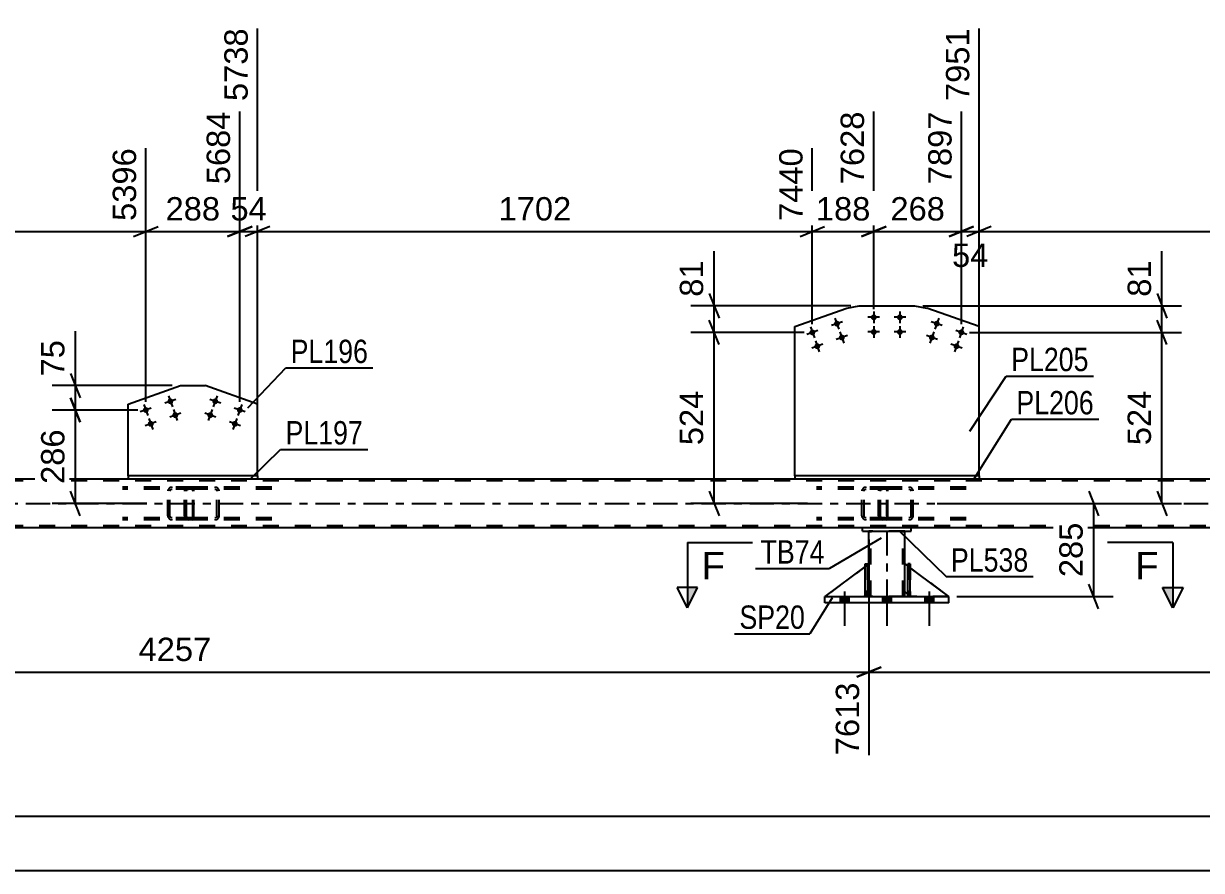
# Model space of a CAD drawing. Header units: millimetres. Extents: x -109 to 732, y -404 to 190.
# Drawn here: x 121.1 to 265.6, y -274.6 to -170.8 of the extents above; entities that cross this region are included whole.
import ezdxf

# ---------------------------------------------------------------- set-up
doc = ezdxf.new("R2010")
doc.units = ezdxf.units.MM
doc.linetypes.add('DXK_LINE_DOT2', pattern=[3.9198, 1.9599, -1.9599])
doc.linetypes.add('DXK_LINE_DOT3', pattern=[5.9187, 2.979, -0.9799, 0.9799, -0.9799])
doc.styles.add('Arial', font='ARIAL.TTF', dxfattribs={"height": 0.2})
doc.styles.add('Arial Narrow', font='ARIALN.TTF', dxfattribs={"height": 0.2})

# ---------------------------------------------------------------- blocks, each defined once
blk = doc.blocks.new('Part-717262461-3424 - 3396')
at = {"color": 7, "linetype": 'DXK_LINE_DOT2'}
for p, q in [((140.9, -227.9), (140.86, -228.09)), ((140.86, -231.13), (140.86, -228.09)), ((141.12, -228.09), (141.14, -228)), ((141.12, -231.13), (141.12, -228.09)), ((141.14, -228), (141.19, -227.92)), ((141.37, -227.61), (141.18, -227.64)), ((141.19, -227.92), (141.28, -227.87)), ((141.28, -227.87), (141.37, -227.85)), ((151.6, -227.61), (141.37, -227.61)), ((151.6, -227.85), (141.37, -227.85)), ((144.8, -227.64), (144.61, -227.61)), ((144.61, -227.85), (144.71, -227.87)), ((144.71, -227.87), (144.79, -227.92)), ((144.79, -227.92), (144.84, -228)), ((144.84, -228), (144.86, -228.09)), ((144.86, -231.13), (144.86, -228.09)), ((145.12, -228.09), (145.08, -227.9)), ((145.12, -231.13), (145.12, -228.09)), ((140.86, -231.13), (140.9, -231.31)), ((141.14, -231.22), (141.12, -231.13)), ((144.86, -231.13), (144.84, -231.22)), ((145.08, -231.31), (145.12, -231.13)), ((141.19, -231.3), (141.14, -231.22)), ((141.18, -231.57), (141.37, -231.61)), ((141.28, -231.35), (141.19, -231.3)), ((141.37, -231.37), (141.28, -231.35)), ((151.6, -231.37), (141.37, -231.37)), ((151.6, -231.61), (141.37, -231.61)), ((144.71, -231.35), (144.61, -231.37)), ((144.61, -231.61), (144.8, -231.57)), ((144.79, -231.3), (144.71, -231.35)), ((144.84, -231.22), (144.79, -231.3))]:
    blk.add_line(p, q, dxfattribs=at)
for centre, start, end in [((141.35, -228.11), 110.7583, 155.68), ((144.63, -228.11), 24.32, 69.2417), ((141.35, -231.11), 204.32, 249.2417), ((144.63, -231.11), 290.7583, 335.68)]:
    blk.add_arc(centre, 0.496, start, end, dxfattribs=at)
blk = doc.blocks.new('Part-717262461-3740 - 3396')
at = {"color": 2, "linetype": 'Continuous'}
for p, q in [((133.97, -217.43), (140.38, -215.16)), ((140.38, -215.16), (143.42, -215.16)), ((149.83, -217.43), (143.42, -215.16)), ((133.97, -226.21), (133.97, -217.43)), ((149.83, -226.21), (149.83, -217.43))]:
    blk.add_line(p, q, dxfattribs=at)
at = {"color": 7, "linetype": 'DXK_LINE_DOT2'}
blk.add_line((149.83, -226.21), (133.97, -226.21), dxfattribs=at)
blk = doc.blocks.new('Part-717262461-3439 - 3396')
at = {"color": 7, "linetype": 'DXK_LINE_DOT2'}
for p, q in [((229.91, -237.01), (229.59, -237.01)), ((229.59, -240.41), (229.59, -237.01)), ((229.59, -237.01), (229.59, -241.01)), ((229.91, -237.01), (229.91, -240.41)), ((229.91, -241.01), (229.91, -237.01)), ((229.91, -240.41), (229.59, -240.41)), ((229.59, -241.01), (229.59, -240.41)), ((229.91, -241.01), (229.59, -241.01)), ((229.91, -240.41), (229.91, -241.01)), ((229.91, -241.01), (229.91, -241.01))]:
    blk.add_line(p, q, dxfattribs=at)
blk = doc.blocks.new('Part-717262461-3508 - 3396')
at = {"color": 2, "linetype": 'Continuous'}
for p, q in [((229.23, -240.41), (229.23, -237.01)), ((229.23, -237.01), (229.59, -237.27)), ((234.63, -241.01), (229.91, -237.51)), ((229.59, -240.76), (229.23, -240.41))]:
    blk.add_line(p, q, dxfattribs=at)
at = {"color": 7, "linetype": 'DXK_LINE_DOT2'}
for p, q in [((229.91, -237.51), (229.59, -237.27)), ((229.59, -240.76), (229.83, -241.01)), ((229.83, -241.01), (234.63, -241.01))]:
    blk.add_line(p, q, dxfattribs=at)
blk = doc.blocks.new('Part-717262461-3509 - 3396')
at = {"color": 7, "linetype": 'DXK_LINE_DOT2'}
for p, q in [((224.83, -237.01), (219.43, -241.01)), ((224.83, -240.41), (224.83, -237.01)), ((224.83, -237.01), (224.83, -240.41)), ((219.43, -241.01), (224.23, -241.01)), ((224.23, -241.01), (224.83, -240.41)), ((224.83, -240.41), (224.23, -241.01)), ((224.83, -240.41), (224.83, -240.41))]:
    blk.add_line(p, q, dxfattribs=at)
blk = doc.blocks.new('Part-717262461-3469 - 3396')
at = {"color": 2, "linetype": 'Continuous'}
for p, q in [((219.43, -241.81), (219.43, -241.01)), ((219.43, -241.01), (234.63, -241.01)), ((234.63, -241.81), (234.63, -241.01)), ((234.63, -241.81), (219.43, -241.81))]:
    blk.add_line(p, q, dxfattribs=at)
blk = doc.blocks.new('Part-717262461-3495 - 3396')
at = {"color": 2, "linetype": 'Continuous'}
for p, q in [((224.39, -237.34), (219.43, -241.01)), ((224.83, -237.01), (224.71, -237.1)), ((224.83, -240.41), (224.83, -237.01)), ((224.39, -240.85), (224.23, -241.01)), ((224.83, -240.41), (224.71, -240.53)), ((224.83, -240.41), (224.83, -240.41))]:
    blk.add_line(p, q, dxfattribs=at)
at = {"color": 7, "linetype": 'DXK_LINE_DOT2'}
for p, q in [((224.71, -237.1), (224.39, -237.34)), ((224.83, -240.41), (224.83, -237.01)), ((219.43, -241.01), (219.43, -241.01)), ((219.43, -241.01), (224.23, -241.01)), ((224.83, -240.41), (224.23, -241.01)), ((224.71, -240.53), (224.39, -240.85))]:
    blk.add_line(p, q, dxfattribs=at)
blk = doc.blocks.new('Part-717262461-3505 - 3396')
at = {"color": 2, "linetype": 'Continuous'}
for p, q in [((230.03, -232.61), (224.03, -232.61)), ((224.03, -233.01), (224.03, -232.61)), ((230.03, -233.01), (230.03, -232.61)), ((224.03, -233.01), (230.03, -233.01))]:
    blk.add_line(p, q, dxfattribs=at)
blk = doc.blocks.new('Part-717262461-3507 - 3396')
at = {"color": 7, "linetype": 'DXK_LINE_DOT2'}
for p, q in [((229.23, -240.41), (229.23, -237.01)), ((229.23, -237.01), (234.63, -241.01)), ((229.83, -241.01), (229.23, -240.41)), ((234.63, -241.01), (229.83, -241.01))]:
    blk.add_line(p, q, dxfattribs=at)
blk = doc.blocks.new('Part-717262461-3516 - 3396')
at = {"color": 7, "linetype": 'DXK_LINE_DOT2'}
for p, q in [((224.39, -237.01), (224.71, -237.01)), ((224.39, -240.41), (224.39, -237.01)), ((224.39, -237.01), (224.39, -241.01)), ((224.71, -237.01), (224.71, -240.41)), ((224.71, -241.01), (224.71, -237.1)), ((224.71, -240.41), (224.39, -240.41)), ((224.39, -241.01), (224.39, -240.41)), ((224.71, -241.01), (224.39, -241.01)), ((224.71, -240.41), (224.71, -241.01)), ((224.71, -241.01), (224.71, -241.01))]:
    blk.add_line(p, q, dxfattribs=at)
blk = doc.blocks.new('Part-717262461-3517 - 3396')
at = {"color": 2, "linetype": 'Continuous'}
for p, q in [((229.59, -241.01), (229.59, -237.01)), ((229.59, -237.01), (229.91, -237.01)), ((229.91, -241.01), (229.91, -237.01)), ((229.59, -241.01), (229.59, -241.01)), ((229.91, -241.01), (229.59, -241.01))]:
    blk.add_line(p, q, dxfattribs=at)
at = {"color": 7, "linetype": 'DXK_LINE_DOT2'}
for p, q in [((229.59, -237.01), (229.59, -240.41)), ((229.91, -240.41), (229.91, -237.01)), ((229.59, -240.41), (229.59, -241.01)), ((229.59, -240.41), (229.91, -240.41)), ((229.59, -241.01), (229.59, -241.01)), ((229.59, -241.01), (229.59, -241.01)), ((229.91, -241.01), (229.91, -240.41)), ((229.91, -241.01), (229.91, -241.01))]:
    blk.add_line(p, q, dxfattribs=at)
blk = doc.blocks.new('Part-717262461-3518 - 3396')
at = {"color": 2, "linetype": 'Continuous'}
for p, q in [((224.39, -241.01), (224.39, -237.01)), ((224.39, -237.01), (224.71, -237.01)), ((224.71, -241.01), (224.71, -237.01)), ((224.39, -241.01), (224.39, -241.01)), ((224.71, -241.01), (224.39, -241.01))]:
    blk.add_line(p, q, dxfattribs=at)
at = {"color": 7, "linetype": 'DXK_LINE_DOT2'}
for p, q in [((224.39, -237.01), (224.39, -240.41)), ((224.71, -240.41), (224.71, -237.01)), ((224.39, -240.41), (224.39, -241.01)), ((224.39, -240.41), (224.71, -240.41)), ((224.39, -241.01), (224.39, -241.01)), ((224.39, -241.01), (224.39, -241.01)), ((224.71, -241.01), (224.71, -240.41)), ((224.71, -241.01), (224.71, -241.01))]:
    blk.add_line(p, q, dxfattribs=at)
blk = doc.blocks.new('Part-717262461-3523 - 3396')
at = {"color": 2, "linetype": 'Continuous'}
for p, q in [((224.83, -237.01), (224.83, -233.01)), ((229.23, -237.01), (229.23, -233.01)), ((224.83, -241.01), (224.83, -240.41)), ((229.23, -241.01), (229.23, -240.41))]:
    blk.add_line(p, q, dxfattribs=at)
at = {"color": 7, "linetype": 'DXK_LINE_DOT2'}
for p, q in [((229.23, -233.01), (224.83, -233.01)), ((225.07, -241.01), (225.07, -233.01)), ((228.99, -241.01), (228.99, -233.01)), ((224.83, -240.41), (224.83, -237.01)), ((229.23, -240.41), (229.23, -237.01)), ((229.23, -241.01), (224.83, -241.01))]:
    blk.add_line(p, q, dxfattribs=at)
at = {"color": 7, "linetype": 'DXK_LINE_DOT3'}
blk.add_line((227.03, -233.01), (227.03, -241.01), dxfattribs=at)
blk = doc.blocks.new('Part-717262461-3560 - 3396')
at = {"color": 2, "linetype": 'Continuous'}
for p, q in [((238.34, -226.21), (215.73, -226.21)), ((215.73, -226.21), (215.73, -226.61)), ((238.34, -226.61), (215.73, -226.61)), ((238.34, -226.21), (238.34, -226.61))]:
    blk.add_line(p, q, dxfattribs=at)
blk = doc.blocks.new('Part-717262461-3600 - 3396')
at = {"color": 2, "linetype": 'Continuous'}
for p, q in [((149.83, -226.21), (133.97, -226.21)), ((133.97, -226.21), (133.97, -226.61)), ((149.83, -226.61), (133.97, -226.61)), ((149.83, -226.21), (149.83, -226.61))]:
    blk.add_line(p, q, dxfattribs=at)
blk = doc.blocks.new('Bolt-717262461-3618 - 3396')
at = {"linetype": 'Continuous'}
for points in [[(221.31, -241.81), (222.35, -241.81), (222.35, -241.01), (221.31, -241.01)], [(221.31, -241.81), (222.35, -241.81), (222.35, -241.01), (221.31, -241.01)], [(221.31, -241.81), (222.35, -241.81), (222.35, -241.01), (221.31, -241.01)], [(226.51, -241.81), (227.55, -241.81), (227.55, -241.01), (226.51, -241.01)], [(226.51, -241.81), (227.55, -241.81), (227.55, -241.01), (226.51, -241.01)], [(231.71, -241.81), (232.75, -241.81), (232.75, -241.01), (231.71, -241.01)], [(231.71, -241.81), (232.75, -241.81), (232.75, -241.01), (231.71, -241.01)], [(231.71, -241.81), (232.75, -241.81), (232.75, -241.01), (231.71, -241.01)]]:
    blk.add_hatch(color=1, dxfattribs=at).paths.add_polyline_path(points)
at = {"color": 1, "linetype": 'Continuous'}
for p, q in [((221.31, -241.01), (221.31, -241.81)), ((221.31, -241.01), (221.31, -241.81)), ((221.31, -241.01), (221.31, -241.81)), ((221.83, -240.41), (221.83, -244.61)), ((221.83, -240.41), (221.83, -244.61)), ((221.83, -240.41), (221.83, -244.61)), ((222.35, -241.01), (222.35, -241.81)), ((222.35, -241.01), (222.35, -241.81)), ((222.35, -241.01), (222.35, -241.81)), ((226.51, -241.01), (226.51, -241.81)), ((226.51, -241.01), (226.51, -241.81)), ((227.03, -240.41), (227.03, -244.61)), ((227.03, -240.41), (227.03, -244.61)), ((227.55, -241.01), (227.55, -241.81)), ((227.55, -241.01), (227.55, -241.81)), ((231.71, -241.01), (231.71, -241.81)), ((231.71, -241.01), (231.71, -241.81)), ((231.71, -241.01), (231.71, -241.81)), ((232.23, -240.41), (232.23, -244.61)), ((232.23, -240.41), (232.23, -244.61)), ((232.23, -240.41), (232.23, -244.61)), ((232.75, -241.01), (232.75, -241.81)), ((232.75, -241.01), (232.75, -241.81)), ((232.75, -241.01), (232.75, -241.81))]:
    blk.add_line(p, q, dxfattribs=at)
blk = doc.blocks.new('Bolt-717262461-3630 - 3396')
at = {"linetype": 'Continuous'}
for points in [[(139.49, -216.96, -1), (138.81, -217.2, -1)], [(136.48, -218.03, -1), (135.8, -218.27, -1)], [(137.08, -219.72, -1), (136.4, -219.97, -1)], [(140.09, -218.65, -1), (139.41, -218.9, -1)]]:
    blk.add_hatch(color=1, dxfattribs=at).paths.add_polyline_path(points)
at = {"color": 1, "linetype": 'Continuous'}
for p, q in [((138.91, -216.4), (139.39, -217.76)), ((136.81, -217.91), (135.46, -218.39)), ((135.9, -217.47), (136.38, -218.83)), ((139.83, -216.84), (138.47, -217.32)), ((139.51, -218.1), (139.99, -219.45)), ((137.42, -219.6), (136.06, -220.09)), ((136.5, -219.17), (136.98, -220.52)), ((140.43, -218.53), (139.08, -219.02))]:
    blk.add_line(p, q, dxfattribs=at)
blk = doc.blocks.new('Part-717262461-3642 - 3396')
at = {"color": 7, "linetype": 'DXK_LINE_DOT2'}
for p, q in [((226.89, -227.61), (218.39, -227.61)), ((226.89, -227.85), (218.39, -227.85)), ((224.02, -227.9), (223.98, -228.09)), ((223.98, -231.13), (223.98, -228.09)), ((224.24, -228.09), (224.25, -228)), ((224.24, -231.13), (224.24, -228.09)), ((224.25, -228), (224.31, -227.92)), ((224.49, -227.61), (224.29, -227.64)), ((224.31, -227.92), (224.39, -227.87)), ((224.39, -227.87), (224.49, -227.85)), ((226, -227.85), (226, -227.61)), ((227, -227.64), (226.89, -227.61)), ((226.89, -227.85), (226.95, -227.87)), ((226.95, -227.87), (226.99, -227.92)), ((226.99, -227.92), (227.02, -228)), ((227.08, -227.75), (227, -227.64)), ((227.02, -228), (227.03, -228.09)), ((227.03, -231.13), (227.03, -228.09)), ((227.14, -227.9), (227.08, -227.75)), ((227.16, -228.09), (227.14, -227.9)), ((227.16, -231.13), (227.16, -228.09)), ((223.98, -231.13), (224.02, -231.31)), ((224.25, -231.22), (224.24, -231.13)), ((227.03, -231.13), (227.02, -231.22)), ((227.14, -231.31), (227.16, -231.13)), ((226.89, -231.37), (218.39, -231.37)), ((226.89, -231.61), (218.39, -231.61)), ((224.31, -231.3), (224.25, -231.22)), ((224.29, -231.57), (224.49, -231.61)), ((224.39, -231.35), (224.31, -231.3)), ((224.49, -231.37), (224.39, -231.35)), ((226, -231.61), (226, -231.37)), ((226.95, -231.35), (226.89, -231.37)), ((226.89, -231.61), (227, -231.57)), ((226.99, -231.3), (226.95, -231.35)), ((227.02, -231.22), (226.99, -231.3)), ((227, -231.57), (227.08, -231.47)), ((227.08, -231.47), (227.14, -231.31))]:
    blk.add_line(p, q, dxfattribs=at)
for centre, start, end in [((224.47, -228.1), 111.1513, 156.1049), ((224.47, -231.11), 203.8951, 248.8487)]:
    blk.add_arc(centre, 0.492, start, end, dxfattribs=at)
blk = doc.blocks.new('Part-717262461-3672 - 3396')
at = {"color": 2, "linetype": 'Continuous'}
for p, q in [((133.97, -226.61), (68.07, -226.61)), ((215.73, -226.61), (149.83, -226.61)), ((304.24, -226.61), (238.34, -226.61)), ((224.03, -232.61), (59.76, -232.61)), ((479.45, -232.61), (230.03, -232.61))]:
    blk.add_line(p, q, dxfattribs=at)
at = {"color": 7, "linetype": 'DXK_LINE_DOT2'}
for p, q in [((149.83, -226.61), (133.97, -226.61)), ((238.34, -226.61), (215.73, -226.61)), ((618.92, -226.85), (-44.3, -226.85)), ((618.92, -232.37), (-44.3, -232.37)), ((230.03, -232.61), (224.03, -232.61))]:
    blk.add_line(p, q, dxfattribs=at)
at = {"color": 7, "linetype": 'DXK_LINE_DOT3'}
blk.add_line((-44.3, -229.61), (618.92, -229.61), dxfattribs=at)
blk = doc.blocks.new('Part-717262461-3674 - 3396')
at = {"color": 7, "linetype": 'DXK_LINE_DOT2'}
for p, q in [((141.76, -227.61), (133.26, -227.61)), ((141.76, -227.85), (133.26, -227.85)), ((138.89, -227.9), (138.85, -228.09)), ((138.85, -231.13), (138.85, -228.09)), ((139.1, -228.09), (139.12, -228)), ((139.1, -231.13), (139.1, -228.09)), ((139.12, -228), (139.17, -227.92)), ((139.35, -227.61), (139.16, -227.64)), ((139.17, -227.92), (139.26, -227.87)), ((139.26, -227.87), (139.35, -227.85)), ((140.86, -227.85), (140.86, -227.61)), ((141.86, -227.64), (141.76, -227.61)), ((141.76, -227.85), (141.81, -227.87)), ((141.81, -227.87), (141.86, -227.92)), ((141.95, -227.75), (141.86, -227.64)), ((141.86, -227.92), (141.88, -228)), ((141.88, -228), (141.89, -228.09)), ((141.89, -231.13), (141.89, -228.09)), ((142.01, -227.9), (141.95, -227.75)), ((142.03, -228.09), (142.01, -227.9)), ((142.03, -231.13), (142.03, -228.09)), ((138.85, -231.13), (138.89, -231.31)), ((139.12, -231.22), (139.1, -231.13)), ((141.89, -231.13), (141.88, -231.22)), ((142.01, -231.31), (142.03, -231.13)), ((141.76, -231.37), (133.26, -231.37)), ((141.76, -231.61), (133.26, -231.61)), ((139.17, -231.3), (139.12, -231.22)), ((139.16, -231.57), (139.35, -231.61)), ((139.26, -231.35), (139.17, -231.3)), ((139.35, -231.37), (139.26, -231.35)), ((140.86, -231.61), (140.86, -231.37)), ((141.81, -231.35), (141.76, -231.37)), ((141.76, -231.61), (141.86, -231.57)), ((141.86, -231.3), (141.81, -231.35)), ((141.88, -231.22), (141.86, -231.3)), ((141.86, -231.57), (141.95, -231.47)), ((141.95, -231.47), (142.01, -231.31))]:
    blk.add_line(p, q, dxfattribs=at)
for centre, start, end in [((139.34, -228.1), 111.1513, 156.1049), ((139.34, -231.11), 203.8951, 248.8487)]:
    blk.add_arc(centre, 0.492, start, end, dxfattribs=at)
blk = doc.blocks.new('Part-717262461-3675 - 3396')
at = {"color": 7, "linetype": 'DXK_LINE_DOT2'}
for p, q in [((226.04, -227.9), (226, -228.09)), ((226, -231.13), (226, -228.09)), ((226.25, -228.09), (226.27, -228)), ((226.25, -231.13), (226.25, -228.09)), ((226.27, -228), (226.33, -227.92)), ((226.51, -227.61), (226.31, -227.64)), ((226.33, -227.92), (226.41, -227.87)), ((226.41, -227.87), (226.51, -227.85)), ((236.74, -227.61), (226.51, -227.61)), ((236.74, -227.85), (226.51, -227.85)), ((229.94, -227.64), (229.74, -227.61)), ((229.74, -227.85), (229.84, -227.87)), ((229.84, -227.87), (229.92, -227.92)), ((229.92, -227.92), (229.98, -228)), ((229.98, -228), (230, -228.09)), ((230, -231.13), (230, -228.09)), ((230.25, -228.09), (230.21, -227.9)), ((230.25, -231.13), (230.25, -228.09)), ((226, -231.13), (226.04, -231.31)), ((226.27, -231.22), (226.25, -231.13)), ((230, -231.13), (229.98, -231.22)), ((230.21, -231.31), (230.25, -231.13)), ((226.33, -231.3), (226.27, -231.22)), ((226.31, -231.57), (226.51, -231.61)), ((226.41, -231.35), (226.33, -231.3)), ((226.51, -231.37), (226.41, -231.35)), ((236.74, -231.37), (226.51, -231.37)), ((236.74, -231.61), (226.51, -231.61)), ((229.84, -231.35), (229.74, -231.37)), ((229.74, -231.61), (229.94, -231.57)), ((229.92, -231.3), (229.84, -231.35)), ((229.98, -231.22), (229.92, -231.3))]:
    blk.add_line(p, q, dxfattribs=at)
for centre, start, end in [((226.49, -228.11), 110.7583, 155.68), ((229.76, -228.11), 24.32, 69.2417), ((226.49, -231.11), 204.32, 249.2417), ((229.76, -231.11), 290.7583, 335.68)]:
    blk.add_arc(centre, 0.496, start, end, dxfattribs=at)
blk = doc.blocks.new('Bolt-717262461-3741 - 3396')
at = {"linetype": 'Continuous'}
for points in [[(144.98, -217.2, -1), (144.31, -216.96, -1)], [(148, -218.27, -1), (147.32, -218.03, -1)], [(144.38, -218.9, -1), (143.7, -218.65, -1)], [(147.4, -219.97, -1), (146.72, -219.72, -1)]]:
    blk.add_hatch(color=1, dxfattribs=at).paths.add_polyline_path(points)
at = {"color": 1, "linetype": 'Continuous'}
for p, q in [((144.89, -216.4), (144.4, -217.76)), ((144.28, -218.1), (143.8, -219.45)), ((145.32, -217.32), (143.97, -216.84)), ((148.34, -218.39), (146.98, -217.91)), ((147.9, -217.47), (147.42, -218.83)), ((144.72, -219.02), (143.37, -218.53)), ((147.74, -220.09), (146.38, -219.6)), ((147.3, -219.17), (146.82, -220.52))]:
    blk.add_line(p, q, dxfattribs=at)
blk = doc.blocks.new('Part-717262461-3769 - 3396')
at = {"color": 2, "linetype": 'Continuous'}
for p, q in [((215.73, -207.91), (222.14, -205.64)), ((222.14, -205.64), (223.63, -205.38)), ((223.63, -205.38), (230.43, -205.38)), ((230.43, -205.38), (231.93, -205.64)), ((238.34, -207.91), (231.93, -205.64)), ((215.73, -226.21), (215.73, -207.91)), ((238.34, -226.21), (238.34, -207.91))]:
    blk.add_line(p, q, dxfattribs=at)
at = {"color": 7, "linetype": 'DXK_LINE_DOT2'}
blk.add_line((238.34, -226.21), (215.73, -226.21), dxfattribs=at)
blk = doc.blocks.new('Bolt-717262461-3770 - 3396')
at = {"linetype": 'Continuous'}
for points in [[(221.25, -207.44, -1), (220.57, -207.68, -1)], [(218.23, -208.51, -1), (217.56, -208.75, -1)], [(221.85, -209.14, -1), (221.17, -209.38, -1)], [(218.84, -210.21, -1), (218.16, -210.45, -1)]]:
    blk.add_hatch(color=1, dxfattribs=at).paths.add_polyline_path(points)
at = {"color": 1, "linetype": 'Continuous'}
for p, q in [((217.65, -207.95), (218.14, -209.31)), ((221.59, -207.32), (220.23, -207.8)), ((220.67, -206.88), (221.15, -208.24)), ((218.57, -208.39), (217.22, -208.87)), ((222.19, -209.02), (220.83, -209.5)), ((221.27, -208.58), (221.75, -209.94)), ((219.18, -210.09), (217.82, -210.57)), ((218.26, -209.65), (218.74, -211.01))]:
    blk.add_line(p, q, dxfattribs=at)
blk = doc.blocks.new('Bolt-717262461-3771 - 3396')
at = {"linetype": 'Continuous'}
for points in [[(225.79, -206.78, -1), (225.07, -206.78, -1)], [(228.99, -206.78, -1), (228.27, -206.78, -1)], [(225.79, -208.58, -1), (225.07, -208.58, -1)], [(228.99, -208.58, -1), (228.27, -208.58, -1)]]:
    blk.add_hatch(color=1, dxfattribs=at).paths.add_polyline_path(points)
at = {"color": 1, "linetype": 'Continuous'}
for p, q in [((225.43, -206.06), (225.43, -207.5)), ((228.63, -206.06), (228.63, -207.5)), ((226.15, -206.78), (224.71, -206.78)), ((225.43, -207.86), (225.43, -209.3)), ((229.35, -206.78), (227.91, -206.78)), ((228.63, -207.86), (228.63, -209.3)), ((226.15, -208.58), (224.71, -208.58)), ((229.35, -208.58), (227.91, -208.58))]:
    blk.add_line(p, q, dxfattribs=at)
blk = doc.blocks.new('Bolt-717262461-3772 - 3396')
at = {"linetype": 'Continuous'}
for points in [[(233.49, -207.68, -1), (232.82, -207.44, -1)], [(232.89, -209.38, -1), (232.21, -209.14, -1)], [(236.51, -208.75, -1), (235.83, -208.51, -1)], [(235.91, -210.45, -1), (235.23, -210.21, -1)]]:
    blk.add_hatch(color=1, dxfattribs=at).paths.add_polyline_path(points)
at = {"color": 1, "linetype": 'Continuous'}
for p, q in [((233.83, -207.8), (232.48, -207.32)), ((233.4, -206.88), (232.91, -208.24)), ((236.41, -207.95), (235.93, -209.31)), ((233.23, -209.5), (231.88, -209.02)), ((232.79, -208.58), (232.31, -209.94)), ((236.85, -208.87), (235.49, -208.39)), ((236.25, -210.57), (234.89, -210.09)), ((235.81, -209.65), (235.33, -211.01))]:
    blk.add_line(p, q, dxfattribs=at)
blk = doc.blocks.new('StraightDimension-717262461-4154 - 3396')
at = {"color": 7, "linetype": 'Continuous'}
for p, q in [((149.83, -225.21), (149.83, -171.36)), ((217.89, -207.63), (217.89, -186.06)), ((151.33, -195.66), (148.33, -196.86)), ((149.83, -196.26), (217.89, -196.26)), ((216.39, -196.86), (219.39, -195.66))]:
    blk.add_line(p, q, dxfattribs=at)
at = {"color": 0}
blk.add_wipeout([(188.91, -195.51), (188.91, -191.31), (178.81, -191.31), (178.81, -195.51)], dxfattribs=at)
at = {"color": 3, "style": 'Arial'}
blk.add_text('1702', height=2.865, dxfattribs=at).set_placement((179.41, -194.91))
at = {"color": 0, "linetype": 'Continuous'}
blk.add_wipeout([(217.29, -185.46), (213.09, -185.46), (213.09, -195.56), (217.29, -195.56)], dxfattribs=at)
at = {"color": 3, "linetype": 'Continuous', "style": 'Arial'}
blk.add_text('7440', height=2.865, rotation=90.0002, dxfattribs=at).set_placement((216.69, -194.96))
blk = doc.blocks.new('StraightDimension-717262461-18628 - 3396')
at = {"color": 7, "linetype": 'Continuous'}
for p, q in [((127.5, -215.16), (127.5, -208.46)), ((127.5, -215.16), (127.5, -208.46)), ((126.9, -213.66), (128.1, -216.66)), ((139.38, -215.16), (124.65, -215.16)), ((127.5, -218.15), (127.5, -215.16)), ((128.1, -219.65), (126.9, -216.65)), ((135.14, -218.15), (124.65, -218.15))]:
    blk.add_line(p, q, dxfattribs=at)
at = {"color": 0}
blk.add_wipeout([(126.75, -208.99), (122.55, -208.99), (122.55, -214.63), (126.75, -214.63)], dxfattribs=at)
at = {"color": 3, "style": 'Arial'}
blk.add_text('75', height=2.865, rotation=90.0002, dxfattribs=at).set_placement((126.15, -214.03))
blk = doc.blocks.new('StraightDimension-717262461-18667 - 3396')
at = {"color": 7, "linetype": 'Continuous'}
for p, q in [((206.45, -210.13), (205.25, -207.13)), ((216.89, -208.63), (203, -208.63)), ((205.85, -229.61), (205.85, -208.63)), ((205.25, -228.11), (206.45, -231.11)), ((217.3, -229.61), (203, -229.61))]:
    blk.add_line(p, q, dxfattribs=at)
at = {"color": 0}
blk.add_wipeout([(205.1, -215.18), (200.9, -215.18), (200.9, -223.06), (205.1, -223.06)], dxfattribs=at)
at = {"color": 3, "style": 'Arial'}
blk.add_text('524', height=2.865, rotation=90.0002, dxfattribs=at).set_placement((204.5, -222.46))
blk = doc.blocks.new('StraightDimension-717262461-18666 - 3396')
at = {"color": 7, "linetype": 'Continuous'}
for p, q in [((205.85, -205.38), (205.85, -198.69)), ((205.85, -205.38), (205.85, -198.69)), ((205.25, -203.88), (206.45, -206.88)), ((222.63, -205.38), (203, -205.38)), ((205.85, -208.63), (205.85, -205.38)), ((206.45, -210.13), (205.25, -207.13)), ((216.89, -208.63), (203, -208.63))]:
    blk.add_line(p, q, dxfattribs=at)
at = {"color": 0}
blk.add_wipeout([(205.1, -199.21), (200.9, -199.21), (200.9, -204.86), (205.1, -204.86)], dxfattribs=at)
at = {"color": 3, "style": 'Arial'}
blk.add_text('81', height=2.865, rotation=90.0002, dxfattribs=at).set_placement((204.5, -204.26))
blk = doc.blocks.new('StraightDimension-717262461-4129 - 3396')
at = {"color": 7, "linetype": 'Continuous'}
for p, q in [((238.34, -225.21), (238.34, -171.36)), ((236.17, -207.63), (236.17, -181.56)), ((234.67, -196.86), (237.67, -195.66)), ((236.17, -196.26), (238.34, -196.26)), ((239.84, -195.66), (236.84, -196.86))]:
    blk.add_line(p, q, dxfattribs=at)
at = {"color": 0, "linetype": 'Continuous'}
blk.add_wipeout([(237.74, -170.76), (233.54, -170.76), (233.54, -180.86), (237.74, -180.86)], dxfattribs=at)
at = {"color": 0}
blk.add_wipeout([(240.08, -201.21), (240.08, -197.01), (234.43, -197.01), (234.43, -201.21)], dxfattribs=at)
at = {"color": 3, "linetype": 'Continuous', "style": 'Arial'}
blk.add_text('7951', height=2.865, rotation=90.0002, dxfattribs=at).set_placement((237.14, -180.26))
at = {"color": 3, "style": 'Arial'}
blk.add_text('54', height=2.865, dxfattribs=at).set_placement((235.03, -200.61))
blk = doc.blocks.new('StraightDimension-717262461-4038 - 3396')
at = {"color": 7, "linetype": 'Continuous'}
for p, q in [((224.83, -234.01), (224.83, -260.48)), ((223.33, -250.88), (226.33, -249.68)), ((54.56, -250.28), (224.83, -250.28))]:
    blk.add_line(p, q, dxfattribs=at)
at = {"color": 0}
blk.add_wipeout([(144.75, -249.53), (144.75, -245.33), (134.65, -245.33), (134.65, -249.53)], dxfattribs=at)
at = {"color": 3, "style": 'Arial'}
blk.add_text('4257', height=2.865, dxfattribs=at).set_placement((135.25, -248.93))
at = {"color": 0, "linetype": 'Continuous'}
blk.add_wipeout([(224.23, -250.98), (220.03, -250.98), (220.03, -261.08), (224.23, -261.08)], dxfattribs=at)
at = {"color": 3, "linetype": 'Continuous', "style": 'Arial'}
blk.add_text('7613', height=2.865, rotation=90.0002, dxfattribs=at).set_placement((223.63, -260.48))
blk = doc.blocks.new('StraightDimension-717262461-4048 - 3396')
at = {"color": 7, "linetype": 'Continuous'}
for p, q in [((224.83, -234.01), (224.83, -260.48)), ((226.33, -249.68), (223.33, -250.88)), ((224.83, -250.28), (480.25, -250.28))]:
    blk.add_line(p, q, dxfattribs=at)
blk = doc.blocks.new('StraightDimension-717262461-4072 - 3396')
at = {"color": 7, "linetype": 'Continuous'}
blk.add_line((-57.2, -274.61), (619.72, -274.61), dxfattribs=at)
blk = doc.blocks.new('StraightDimension-717262461-4122 - 3396')
at = {"color": 7, "linetype": 'Continuous'}
for p, q in [((238.34, -225.21), (238.34, -171.36)), ((306.4, -217.15), (306.4, -186.06)), ((239.84, -195.66), (236.84, -196.86)), ((238.34, -196.26), (306.4, -196.26)), ((304.9, -196.86), (307.9, -195.66))]:
    blk.add_line(p, q, dxfattribs=at)
at = {"color": 0}
blk.add_wipeout([(277.42, -195.51), (277.42, -191.31), (267.32, -191.31), (267.32, -195.51)], dxfattribs=at)
at = {"color": 3, "style": 'Arial'}
blk.add_text('1702', height=2.865, dxfattribs=at).set_placement((267.92, -194.91))
at = {"color": 0, "linetype": 'Continuous'}
blk.add_wipeout([(305.8, -185.46), (301.6, -185.46), (301.6, -195.56), (305.8, -195.56)], dxfattribs=at)
at = {"color": 3, "linetype": 'Continuous', "style": 'Arial'}
blk.add_text('9653', height=2.865, rotation=90.0002, dxfattribs=at).set_placement((305.2, -194.96))
blk = doc.blocks.new('StraightDimension-717262461-4136 - 3396')
at = {"color": 7, "linetype": 'Continuous'}
for p, q in [((225.43, -205.78), (225.43, -181.56)), ((236.17, -207.63), (236.17, -181.56)), ((223.93, -196.86), (226.93, -195.66)), ((225.43, -196.26), (236.17, -196.26)), ((237.67, -195.66), (234.67, -196.86))]:
    blk.add_line(p, q, dxfattribs=at)
at = {"color": 0}
blk.add_wipeout([(234.74, -195.51), (234.74, -191.31), (226.87, -191.31), (226.87, -195.51)], dxfattribs=at)
at = {"color": 3, "style": 'Arial'}
blk.add_text('268', height=2.865, dxfattribs=at).set_placement((227.47, -194.91))
at = {"color": 0, "linetype": 'Continuous'}
blk.add_wipeout([(235.57, -180.96), (231.37, -180.96), (231.37, -191.06), (235.57, -191.06)], dxfattribs=at)
at = {"color": 3, "linetype": 'Continuous', "style": 'Arial'}
blk.add_text('7897', height=2.865, rotation=90.0002, dxfattribs=at).set_placement((234.97, -190.46))
blk = doc.blocks.new('StraightDimension-717262461-4145 - 3396')
at = {"color": 7, "linetype": 'Continuous'}
for p, q in [((225.43, -205.78), (225.43, -181.56)), ((217.89, -207.63), (217.89, -186.06)), ((216.39, -196.86), (219.39, -195.66)), ((217.89, -196.26), (225.43, -196.26)), ((226.93, -195.66), (223.93, -196.86))]:
    blk.add_line(p, q, dxfattribs=at)
at = {"color": 0}
blk.add_wipeout([(225.6, -195.51), (225.6, -191.31), (217.73, -191.31), (217.73, -195.51)], dxfattribs=at)
at = {"color": 3, "style": 'Arial'}
blk.add_text('188', height=2.865, dxfattribs=at).set_placement((218.33, -194.91))
at = {"color": 0, "linetype": 'Continuous'}
blk.add_wipeout([(224.83, -180.96), (220.63, -180.96), (220.63, -191.06), (224.83, -191.06)], dxfattribs=at)
at = {"color": 3, "linetype": 'Continuous', "style": 'Arial'}
blk.add_text('7628', height=2.865, rotation=90.0002, dxfattribs=at).set_placement((224.23, -190.46))
blk = doc.blocks.new('StraightDimension-717262461-4161 - 3396')
at = {"color": 7, "linetype": 'Continuous'}
for p, q in [((149.83, -225.21), (149.83, -171.36)), ((147.66, -217.15), (147.66, -181.56)), ((146.16, -196.86), (149.16, -195.66)), ((147.66, -196.26), (149.83, -196.26)), ((151.33, -195.66), (148.33, -196.86))]:
    blk.add_line(p, q, dxfattribs=at)
at = {"color": 0, "linetype": 'Continuous'}
blk.add_wipeout([(149.23, -170.76), (145.03, -170.76), (145.03, -180.86), (149.23, -180.86)], dxfattribs=at)
at = {"color": 0}
blk.add_wipeout([(151.57, -195.51), (151.57, -191.31), (145.92, -191.31), (145.92, -195.51)], dxfattribs=at)
at = {"color": 3, "linetype": 'Continuous', "style": 'Arial'}
blk.add_text('5738', height=2.865, rotation=90.0002, dxfattribs=at).set_placement((148.63, -180.26))
at = {"color": 3, "style": 'Arial'}
blk.add_text('54', height=2.865, dxfattribs=at).set_placement((146.52, -194.91))
blk = doc.blocks.new('StraightDimension-717262461-4168 - 3396')
at = {"color": 7, "linetype": 'Continuous'}
for p, q in [((147.66, -217.15), (147.66, -181.56)), ((136.14, -217.15), (136.14, -186.06)), ((134.64, -196.86), (137.64, -195.66)), ((136.14, -196.26), (147.66, -196.26)), ((149.16, -195.66), (146.16, -196.86))]:
    blk.add_line(p, q, dxfattribs=at)
at = {"color": 0}
blk.add_wipeout([(145.83, -195.51), (145.83, -191.31), (137.96, -191.31), (137.96, -195.51)], dxfattribs=at)
at = {"color": 3, "style": 'Arial'}
blk.add_text('288', height=2.865, dxfattribs=at).set_placement((138.56, -194.91))
at = {"color": 0, "linetype": 'Continuous'}
blk.add_wipeout([(147.06, -180.96), (142.86, -180.96), (142.86, -191.06), (147.06, -191.06)], dxfattribs=at)
at = {"color": 3, "linetype": 'Continuous', "style": 'Arial'}
blk.add_text('5684', height=2.865, rotation=90.0002, dxfattribs=at).set_placement((146.46, -190.46))
blk = doc.blocks.new('StraightDimension-717262461-4177 - 3396')
at = {"color": 7, "linetype": 'Continuous'}
for p, q in [((68.07, -225.21), (68.07, -171.36)), ((136.14, -217.15), (136.14, -186.06)), ((69.57, -195.66), (66.57, -196.86)), ((68.07, -196.26), (136.14, -196.26)), ((134.64, -196.86), (137.64, -195.66))]:
    blk.add_line(p, q, dxfattribs=at)
at = {"color": 0}
blk.add_wipeout([(107.15, -195.51), (107.15, -191.31), (97.05, -191.31), (97.05, -195.51)], dxfattribs=at)
at = {"color": 3, "style": 'Arial'}
blk.add_text('1702', height=2.865, dxfattribs=at).set_placement((97.65, -194.91))
at = {"color": 0, "linetype": 'Continuous'}
blk.add_wipeout([(135.54, -185.46), (131.34, -185.46), (131.34, -195.56), (135.54, -195.56)], dxfattribs=at)
at = {"color": 3, "linetype": 'Continuous', "style": 'Arial'}
blk.add_text('5396', height=2.865, rotation=90.0002, dxfattribs=at).set_placement((134.94, -194.96))
blk = doc.blocks.new('StraightDimension-717262461-4534 - 3396')
at = {"color": 7, "linetype": 'Continuous'}
blk.add_line((-56.4, -267.94), (618.92, -267.94), dxfattribs=at)
blk = doc.blocks.new('StraightDimension-717262461-18524 - 3396')
at = {"color": 7, "linetype": 'Continuous'}
for p, q in [((251.8, -228.11), (253, -231.11)), ((233.21, -229.61), (254.8, -229.61)), ((252.4, -241.01), (252.4, -229.61)), ((253, -242.51), (251.8, -239.51)), ((235.63, -241.01), (254.8, -241.01))]:
    blk.add_line(p, q, dxfattribs=at)
at = {"color": 0}
blk.add_wipeout([(251.65, -231.37), (247.45, -231.37), (247.45, -239.24), (251.65, -239.24)], dxfattribs=at)
at = {"color": 3, "style": 'Arial'}
blk.add_text('285', height=2.865, rotation=90.0002, dxfattribs=at).set_placement((251.05, -238.64))
blk = doc.blocks.new('StraightDimension-717262461-18629 - 3396')
at = {"color": 7, "linetype": 'Continuous'}
for p, q in [((126.9, -216.65), (128.1, -219.65)), ((135.14, -218.15), (124.65, -218.15)), ((127.5, -229.61), (127.5, -218.15)), ((128.1, -231.11), (126.9, -228.11)), ((136.26, -229.61), (124.65, -229.61))]:
    blk.add_line(p, q, dxfattribs=at)
at = {"color": 0}
blk.add_wipeout([(126.75, -219.94), (122.55, -219.94), (122.55, -227.81), (126.75, -227.81)], dxfattribs=at)
at = {"color": 3, "style": 'Arial'}
blk.add_text('286', height=2.865, rotation=90.0002, dxfattribs=at).set_placement((126.15, -227.21))
blk = doc.blocks.new('StraightDimension-717262461-18693 - 3396')
at = {"color": 7, "linetype": 'Continuous'}
for p, q in [((260.78, -205.38), (260.78, -198.69)), ((260.78, -205.38), (260.78, -198.69)), ((260.18, -203.88), (261.38, -206.88)), ((231.43, -205.38), (263.18, -205.38)), ((260.78, -208.63), (260.78, -205.38)), ((261.38, -210.13), (260.18, -207.13)), ((237.17, -208.63), (263.18, -208.63))]:
    blk.add_line(p, q, dxfattribs=at)
at = {"color": 0}
blk.add_wipeout([(260.03, -199.21), (255.83, -199.21), (255.83, -204.86), (260.03, -204.86)], dxfattribs=at)
at = {"color": 3, "style": 'Arial'}
blk.add_text('81', height=2.865, rotation=90.0002, dxfattribs=at).set_placement((259.43, -204.26))
blk = doc.blocks.new('StraightDimension-717262461-18694 - 3396')
at = {"color": 7, "linetype": 'Continuous'}
for p, q in [((261.38, -210.13), (260.18, -207.13)), ((237.17, -208.63), (263.18, -208.63)), ((260.78, -229.61), (260.78, -208.63)), ((260.18, -228.11), (261.38, -231.11)), ((237.69, -229.61), (263.18, -229.61))]:
    blk.add_line(p, q, dxfattribs=at)
at = {"color": 0}
blk.add_wipeout([(260.03, -215.18), (255.83, -215.18), (255.83, -223.06), (260.03, -223.06)], dxfattribs=at)
at = {"color": 3, "style": 'Arial'}
blk.add_text('524', height=2.865, rotation=90.0002, dxfattribs=at).set_placement((259.43, -222.46))
blk = doc.blocks.new('Mark-717262461-3501 - 3396')
at = {"color": 0}
blk.add_wipeout([(244.39, -237.97), (244.39, -234.97), (234.89, -234.97), (234.89, -237.97)], dxfattribs=at)
blk.add_wipeout([(244.39, -237.97), (244.39, -234.97), (234.89, -234.97), (234.89, -237.97)], dxfattribs=at)
at = {"color": 30, "linetype": 'Continuous'}
for p, q in [((228.49, -232.93), (234.29, -238.57)), ((234.29, -238.57), (244.99, -238.57))]:
    blk.add_line(p, q, dxfattribs=at)
at = {"color": 3, "style": 'Arial Narrow'}
blk.add_text('PL538', height=2.863, dxfattribs=at).set_placement((234.89, -237.97))
blk = doc.blocks.new('Mark-717262461-3465 - 3396')
at = {"color": 0}
blk.add_wipeout([(216.99, -244.98), (216.99, -241.98), (208.95, -241.98), (208.95, -244.98)], dxfattribs=at)
blk.add_wipeout([(216.99, -244.98), (216.99, -241.98), (208.95, -241.98), (208.95, -244.98)], dxfattribs=at)
at = {"color": 30, "linetype": 'Continuous'}
for p in [(220.32, -241.18), (208.35, -245.58)]:
    blk.add_line(p, (217.59, -245.58), dxfattribs=at)
at = {"color": 3, "style": 'Arial Narrow'}
blk.add_text('SP20', height=2.863, dxfattribs=at).set_placement((208.95, -244.98))
blk = doc.blocks.new('Mark-717262461-3519 - 3396')
at = {"color": 0}
blk.add_wipeout([(219.4, -236.98), (219.4, -233.98), (211.54, -233.98), (211.54, -236.98)], dxfattribs=at)
blk.add_wipeout([(219.4, -236.98), (219.4, -233.98), (211.54, -233.98), (211.54, -236.98)], dxfattribs=at)
at = {"color": 30, "linetype": 'Continuous'}
for p in [(226.32, -233.88), (210.94, -237.58)]:
    blk.add_line(p, (220, -237.58), dxfattribs=at)
at = {"color": 3, "style": 'Arial Narrow'}
blk.add_text('TB74', height=2.863, dxfattribs=at).set_placement((211.54, -236.98))
blk = doc.blocks.new('Mark-717262461-3556 - 3396')
at = {"color": 0}
blk.add_wipeout([(252.42, -218.68), (252.42, -215.68), (242.92, -215.68), (242.92, -218.68)], dxfattribs=at)
blk.add_wipeout([(252.42, -218.68), (252.42, -215.68), (242.92, -215.68), (242.92, -218.68)], dxfattribs=at)
at = {"color": 30, "linetype": 'Continuous'}
for p, q in [((237.79, -226.49), (242.32, -219.28)), ((242.32, -219.28), (253.02, -219.28))]:
    blk.add_line(p, q, dxfattribs=at)
at = {"color": 3, "style": 'Arial Narrow'}
blk.add_text('PL206', height=2.863, dxfattribs=at).set_placement((242.92, -218.68))
blk = doc.blocks.new('Mark-717262461-3596 - 3396')
at = {"color": 0}
blk.add_wipeout([(162.77, -222.37), (162.77, -219.37), (153.27, -219.37), (153.27, -222.37)], dxfattribs=at)
blk.add_wipeout([(162.77, -222.37), (162.77, -219.37), (153.27, -219.37), (153.27, -222.37)], dxfattribs=at)
at = {"color": 30, "linetype": 'Continuous'}
for p, q in [((148.93, -226.61), (152.67, -222.97)), ((152.67, -222.97), (163.37, -222.97))]:
    blk.add_line(p, q, dxfattribs=at)
at = {"color": 3, "style": 'Arial Narrow'}
blk.add_text('PL197', height=2.863, dxfattribs=at).set_placement((153.27, -222.37))
blk = doc.blocks.new('Mark-717262461-3736 - 3396')
at = {"color": 0}
blk.add_wipeout([(163.4, -212.39), (163.4, -209.39), (153.9, -209.39), (153.9, -212.39)], dxfattribs=at)
blk.add_wipeout([(163.4, -212.39), (163.4, -209.39), (153.9, -209.39), (153.9, -212.39)], dxfattribs=at)
at = {"color": 30, "linetype": 'Continuous'}
for p, q in [((148.65, -217.88), (153.3, -212.99)), ((153.3, -212.99), (164, -212.99))]:
    blk.add_line(p, q, dxfattribs=at)
at = {"color": 3, "style": 'Arial Narrow'}
blk.add_text('PL196', height=2.863, dxfattribs=at).set_placement((153.9, -212.39))
blk = doc.blocks.new('SectionMark-717262461-4618 - 3396')
at = {"linetype": 'Continuous'}
for points in [[(202.57, -239.91), (203.82, -239.91), (202.57, -242.41)], [(260.86, -239.91), (262.11, -239.91), (262.11, -242.41)]]:
    blk.add_hatch(color=6, dxfattribs=at).paths.add_polyline_path(points)
at = {"color": 6, "linetype": 'Continuous'}
for p, q in [((202.57, -234.41), (210.57, -234.41)), ((202.57, -234.41), (202.57, -242.41)), ((262.11, -234.41), (254.11, -234.41)), ((262.11, -234.41), (262.11, -242.41)), ((202.57, -242.41), (201.32, -239.91)), ((203.82, -239.91), (201.32, -239.91)), ((202.57, -242.41), (203.82, -239.91)), ((260.86, -239.91), (263.36, -239.91)), ((262.11, -242.41), (260.86, -239.91)), ((263.36, -239.91), (262.11, -242.41))]:
    blk.add_line(p, q, dxfattribs=at)
at = {"color": 0, "linetype": 'Continuous'}
for points in [[(207.17, -238.91), (207.17, -235.41), (204.32, -235.41), (204.32, -238.91)], [(260.36, -238.91), (260.36, -235.41), (257.51, -235.41), (257.51, -238.91)]]:
    blk.add_wipeout(points, dxfattribs=at)
at = {"color": 3, "linetype": 'Continuous', "style": 'Arial'}
for p in [(204.32, -238.91), (257.51, -238.91)]:
    blk.add_text('F', height=3.34, dxfattribs=at).set_placement(p)
blk = doc.blocks.new('Mark-717262461-3765 - 3396')
at = {"color": 0}
blk.add_wipeout([(251.78, -213.38), (251.78, -210.38), (242.28, -210.38), (242.28, -213.38)], dxfattribs=at)
blk.add_wipeout([(251.78, -213.38), (251.78, -210.38), (242.28, -210.38), (242.28, -213.38)], dxfattribs=at)
at = {"color": 30, "linetype": 'Continuous'}
for p, q in [((237.19, -220.73), (241.68, -213.98)), ((241.68, -213.98), (252.38, -213.98))]:
    blk.add_line(p, q, dxfattribs=at)
at = {"color": 3, "style": 'Arial Narrow'}
blk.add_text('PL205', height=2.863, dxfattribs=at).set_placement((242.28, -213.38))

msp = doc.modelspace()

# ---------------------------------------------------------------- block references
for name in ['Part-717262461-3769 - 3396', 'Bolt-717262461-3771 - 3396', 'Bolt-717262461-3770 - 3396', 'Bolt-717262461-3772 - 3396', 'Part-717262461-3740 - 3396', 'Bolt-717262461-3630 - 3396', 'Bolt-717262461-3741 - 3396', 'Part-717262461-3672 - 3396', 'Part-717262461-3600 - 3396', 'Part-717262461-3560 - 3396', 'Part-717262461-3674 - 3396', 'Part-717262461-3424 - 3396', 'Part-717262461-3642 - 3396', 'Part-717262461-3675 - 3396', 'Part-717262461-3505 - 3396', 'Part-717262461-3523 - 3396', 'Part-717262461-3509 - 3396', 'Part-717262461-3495 - 3396', 'Part-717262461-3516 - 3396', 'Part-717262461-3518 - 3396', 'Part-717262461-3508 - 3396', 'Part-717262461-3507 - 3396', 'Part-717262461-3439 - 3396', 'Part-717262461-3517 - 3396', 'Part-717262461-3469 - 3396', 'Bolt-717262461-3618 - 3396']:
    msp.add_blockref(name, (0, 0))

# ---------------------------------------------------------------- next in the draw order: block references
for name in ['StraightDimension-717262461-4154 - 3396', 'StraightDimension-717262461-4129 - 3396', 'StraightDimension-717262461-18628 - 3396', 'StraightDimension-717262461-4038 - 3396']:
    msp.add_blockref(name, (0, 0))

# ---------------------------------------------------------------- next in the draw order: block references
for name in ['StraightDimension-717262461-4161 - 3396', 'StraightDimension-717262461-4122 - 3396', 'StraightDimension-717262461-18667 - 3396', 'StraightDimension-717262461-4048 - 3396']:
    msp.add_blockref(name, (0, 0))

# ---------------------------------------------------------------- next in the draw order: block references
for name in ['StraightDimension-717262461-4168 - 3396', 'StraightDimension-717262461-4136 - 3396', 'StraightDimension-717262461-18666 - 3396', 'Mark-717262461-3596 - 3396', 'StraightDimension-717262461-4072 - 3396']:
    msp.add_blockref(name, (0, 0))

# ---------------------------------------------------------------- next in the draw order: block references
for name in ['StraightDimension-717262461-4177 - 3396', 'StraightDimension-717262461-4145 - 3396', 'StraightDimension-717262461-18693 - 3396', 'Mark-717262461-3736 - 3396', 'StraightDimension-717262461-4534 - 3396']:
    msp.add_blockref(name, (0, 0))

# ---------------------------------------------------------------- next in the draw order: block references
for name in ['StraightDimension-717262461-18629 - 3396', 'StraightDimension-717262461-18524 - 3396', 'Mark-717262461-3519 - 3396', 'Mark-717262461-3465 - 3396']:
    msp.add_blockref(name, (0, 0))

# ---------------------------------------------------------------- next in the draw order: block references
for name in ['StraightDimension-717262461-18694 - 3396', 'Mark-717262461-3501 - 3396']:
    msp.add_blockref(name, (0, 0))

# ---------------------------------------------------------------- next in the draw order: block references
for name in ['Mark-717262461-3556 - 3396', 'SectionMark-717262461-4618 - 3396']:
    msp.add_blockref(name, (0, 0))

# ---------------------------------------------------------------- next in the draw order: block references
msp.add_blockref('Mark-717262461-3765 - 3396', (0, 0))

doc.saveas('drawing.dxf')
